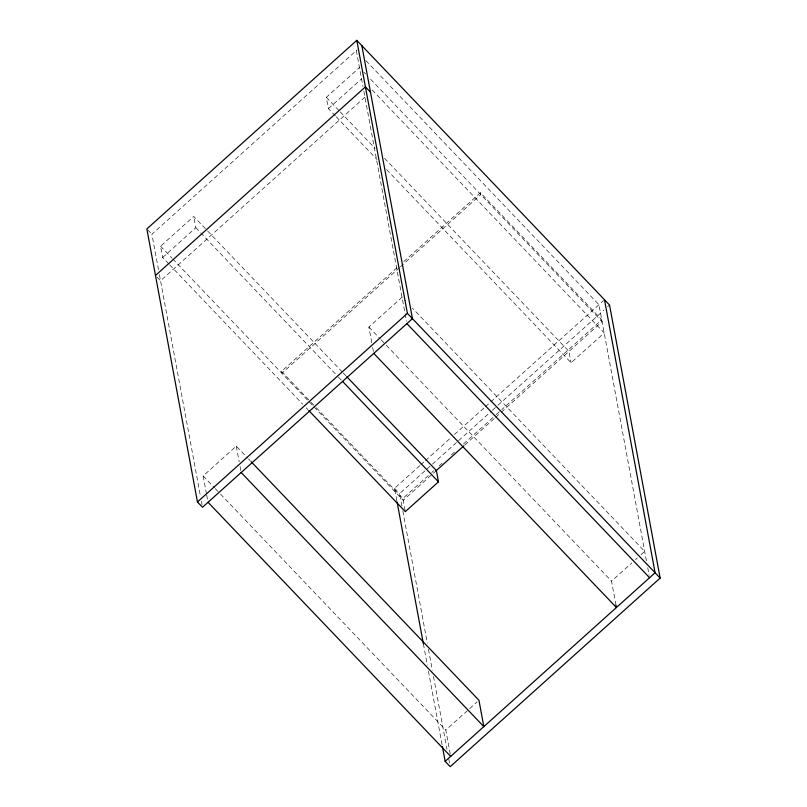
<?xml version="1.0" encoding="UTF-8"?>
<svg xmlns="http://www.w3.org/2000/svg" width="807" height="807" viewBox="0 0 807 807"><rect width="100%" height="100%" fill="white"/><g stroke="black" fill="none" stroke-linecap="round" stroke-linejoin="round"><path stroke-width="0.61" stroke-dasharray="4.04 3.03" d="M158.485 269.75L151.908 234.232L357.158 49.852M168.754 263.889L162.661 257.514L160.573 246.216L193.72 216.437L206.763 230.096M335.359 115.915L328.409 108.632L326.31 97.334L359.458 67.556M162.661 257.514L195.808 227.735L193.72 216.437M328.409 108.632L361.556 78.854M364.946 97.143L160.532 280.765L155.479 275.469M399.546 267.581L281.895 373.268L281.542 371.381L397.337 267.369M403.863 261.498L480.437 192.722L601.76 319.774L501.853 409.522M400.484 266.744L480.78 194.608L480.437 192.722M206.481 493.904L203.142 475.928L236.29 446.15L247.598 457.993M371.775 342.622L368.89 327.047L402.037 297.269L405.518 300.91M396.842 500.683L394.552 488.336L419.862 465.599M420.8 464.761L424.543 461.392M425.481 460.555L450.79 437.818M454.533 434.448L484.533 407.515M485.461 406.667L603.575 300.577M401.896 505.979L399.606 493.632L431.473 465.003M432.411 464.156L457.72 441.429M458.658 440.592L491.463 411.116M492.391 410.279L497.082 406.072M498.02 405.225L603.929 310.09M607.671 306.721L609.547 305.036M405.104 510.488L402.875 498.433L430.888 473.275M431.816 472.428L433.682 470.753M439.29 465.72L442.085 463.208M451.426 454.815L455.158 451.466M463.561 443.911L495.316 415.393M496.244 414.556L500.915 410.36M436.365 470.542L403.218 500.32L313.641 406.506M464.852 444.96L494.731 418.117M495.659 417.28L500.33 413.083M501.268 412.246L602.113 321.65L369.031 77.573M386.674 169.652L571.053 362.726L604.201 332.948L371.119 88.871M450.235 754L445.797 730.032L477.098 701.908M615.983 605.109L611.535 581.151L631.79 562.953M635.472 559.644L637.318 557.99M641 554.681L644.682 551.373L412.468 308.193M365.884 60.626L598.965 304.713L646.457 560.956M363.806 72.105L365.551 73.931M326.31 97.334L339.354 110.993M340.231 111.901L375.013 148.337M384.586 158.354L568.965 351.428L571.053 362.726M336.237 116.823L377.111 159.635M368.89 327.047L380.198 338.89M381.065 339.797L385.413 344.347M386.281 345.265L611.535 581.151M207.631 231.014L342.44 372.178M343.308 373.086L345.921 375.82M195.808 227.735L337.578 376.193M338.446 377.101L341.926 380.743M147.691 229.824L151.908 234.232M394.552 488.336L399.606 493.632M281.542 371.381L310.14 401.331M311.008 402.239L315.345 406.778M316.213 407.686L402.875 498.433M160.573 246.216L171.881 258.058M172.748 258.966L313.096 405.941M169.621 264.797L302.686 404.146M306.166 407.787L307.911 409.613M248.465 458.901L250.21 460.726M203.142 475.928L214.45 487.771M215.318 488.679L219.665 493.238M220.543 494.146L445.797 730.032M647.739 567.846L649.131 575.33M356.321 50.609L362.958 86.43M363.876 91.373L404.922 312.844M405.094 313.741L406.476 321.236M372.663 347.413L373.772 353.405M402.814 510.922L427.317 643.108M428.456 649.292L432.35 670.284M433.5 676.468L447.007 749.35M448.833 759.236L449.529 762.948M423.403 643.996L427.296 664.998M428.446 671.172L442.175 745.295M236.29 446.15L239.185 461.735M240.072 466.527L241.182 472.519M206.703 495.105L208.035 502.287M159.393 274.642L200.439 496.113M201.357 501.066L202.053 504.779"/><path stroke-width="1.21" d="M442.407 746.536L445.151 761.354L450.215 766.65L660.146 578.064L609.547 305.036L356.785 40.35L146.854 228.936L197.453 501.964L202.507 507.25L412.448 318.664L361.849 45.646M155.479 275.469L365.41 86.884L370.463 92.18M197.453 501.964L407.394 313.368L356.785 40.35M435.901 470.955L463.914 445.797M346.788 376.728L436.365 470.542L438.463 481.84L405.316 511.618L308.778 410.521M445.151 761.354L655.092 572.768L604.493 299.75M407.394 313.368L660.146 578.064M406.92 323.627L649.574 577.731M373.772 353.405L616.427 607.51L615.983 605.109M342.793 381.65L438.463 481.84M251.078 461.634L478.944 700.254L483.827 726.613L241.182 472.519M208.035 502.287L450.679 756.391M397.074 501.924L423.403 643.996"/></g></svg>
